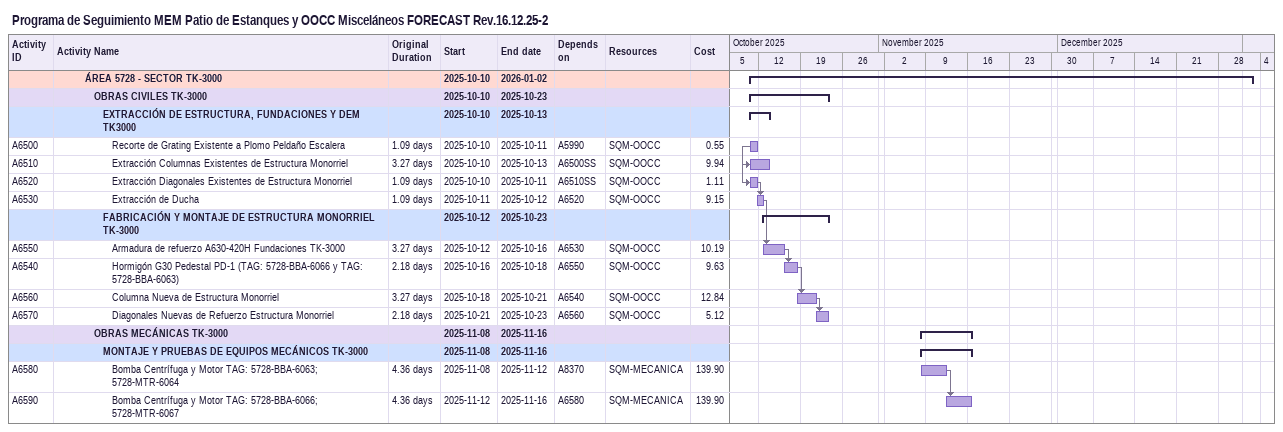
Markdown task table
Programa de Seguimiento MEM Patio de Estanques y OOCC Misceláneos FORECAST Rev.16.12.25-2

| ID | Level | Task | Original duration | Start | Finish | Predecessors | Resources | Cost |
|---|---|---|---|---|---|---|---|---|
|  | 4 | **ÁREA 5728 - SECTOR TK-3000** |  | 2025-10-10 | 2026-01-02 |  |  |  |
|  | 5 | **OBRAS CIVILES TK-3000** |  | 2025-10-10 | 2025-10-23 |  |  |  |
|  | 6 | **EXTRACCIÓN DE ESTRUCTURA, FUNDACIONES Y DEM TK3000** |  | 2025-10-10 | 2025-10-13 |  |  |  |
| A6500 | 7 | Recorte de Grating Existente a Plomo Peldaño Escalera | 1.09d | 2025-10-10 | 2025-10-11 | A5990 | SQM-OOCC | 0.55 |
| A6510 | 7 | Extracción Columnas Existentes de Estructura Monorriel | 3.27d | 2025-10-10 | 2025-10-13 | A6500SS | SQM-OOCC | 9.94 |
| A6520 | 7 | Extracción Diagonales Existentes de Estructura Monorriel | 1.09d | 2025-10-10 | 2025-10-11 | A6510SS | SQM-OOCC | 1.11 |
| A6530 | 7 | Extracción de Ducha | 1.09d | 2025-10-11 | 2025-10-12 | A6520 | SQM-OOCC | 9.15 |
|  | 6 | **FABRICACIÓN Y MONTAJE DE ESTRUCTURA MONORRIEL TK-3000** |  | 2025-10-12 | 2025-10-23 |  |  |  |
| A6550 | 7 | Armadura de refuerzo A630-420H Fundaciones TK-3000 | 3.27d | 2025-10-12 | 2025-10-16 | A6530 | SQM-OOCC | 10.19 |
| A6540 | 7 | Hormigón G30 Pedestal PD-1 (TAG: 5728-BBA-6066 y TAG: 5728-BBA-6063) | 2.18d | 2025-10-16 | 2025-10-18 | A6550 | SQM-OOCC | 9.63 |
| A6560 | 7 | Columna Nueva de Estructura Monorriel | 3.27d | 2025-10-18 | 2025-10-21 | A6540 | SQM-OOCC | 12.84 |
| A6570 | 7 | Diagonales Nuevas de Refuerzo Estructura Monorriel | 2.18d | 2025-10-21 | 2025-10-23 | A6560 | SQM-OOCC | 5.12 |
|  | 5 | **OBRAS MECÁNICAS TK-3000** |  | 2025-11-08 | 2025-11-16 |  |  |  |
|  | 6 | **MONTAJE Y PRUEBAS DE EQUIPOS MECÁNICOS TK-3000** |  | 2025-11-08 | 2025-11-16 |  |  |  |
| A6580 | 7 | Bomba Centrífuga y Motor TAG: 5728-BBA-6063; 5728-MTR-6064 | 4.36d | 2025-11-08 | 2025-11-12 | A8370 | SQM-MECANICA | 139.90 |
| A6590 | 7 | Bomba Centrífuga y Motor TAG: 5728-BBA-6066; 5728-MTR-6067 | 4.36d | 2025-11-12 | 2025-11-16 | A6580 | SQM-MECANICA | 139.90 |
